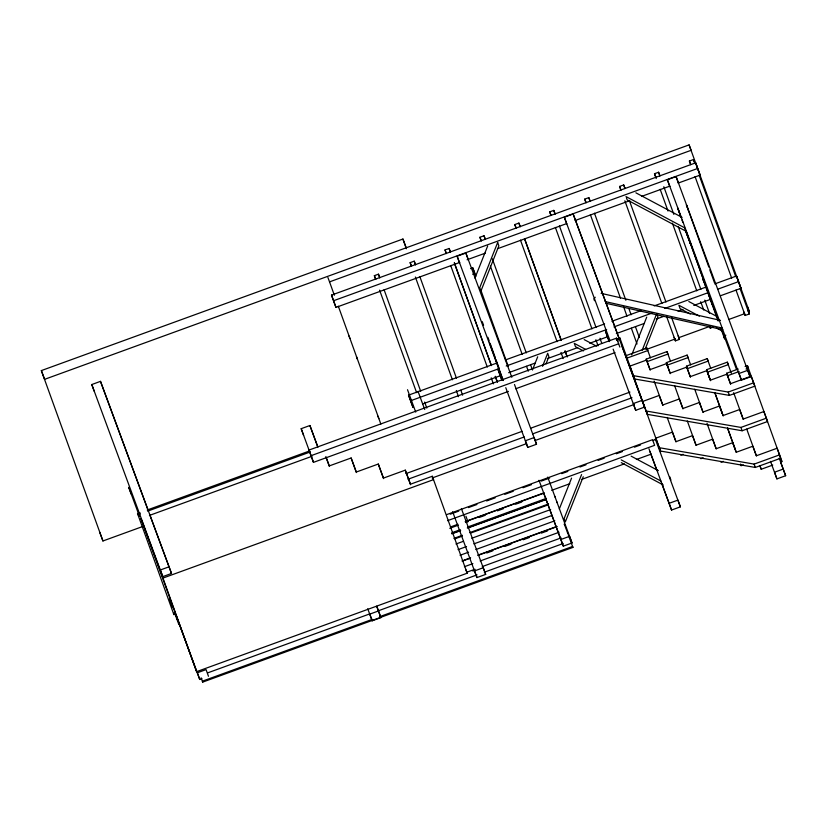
<?xml version="1.0" encoding="UTF-8"?>
<svg xmlns="http://www.w3.org/2000/svg" width="827" height="827" viewBox="0 0 827 827"><rect width="100%" height="100%" fill="white"/><g stroke="black" fill="none" stroke-linecap="round" stroke-linejoin="round"><path stroke-width="1.24" d="M474.936 278.089L487.661 246.022M532.536 369.772L537.684 356.788M542.533 366.289L547.691 353.305L548.89 356.644L546.078 363.725M559.31 508.987L571.571 478.109M581.577 474.605L564.138 518.55L565.337 521.878L583.242 476.755M631.735 354.886L646.724 317.113M642.197 350.224L656.721 313.64M645.277 348.839L657.92 316.968L657.124 314.746M595.233 297.234L593.889 299.002L594.489 300.677M142.988 526.406L102.941 540.972L41.35 370.589L402.925 239.024L406.181 247.769M327.916 277.531L329.539 281.873L691.114 150.307L689.087 144.89L44.606 379.335L41.35 370.589M375.665 279.288L374.362 275.67L378.446 274.182L379.748 277.686M411.453 266.273L410.14 262.645L414.224 261.167L415.526 264.661M446.342 253.579L445.029 249.95L449.113 248.472L450.415 251.966M481.231 240.874L479.918 237.256L484.002 235.767L485.315 239.272M516.12 228.18L514.818 224.562L518.901 223.073L520.204 226.577M551.009 215.485L549.707 211.867L553.79 210.378L555.093 213.883M586.033 202.749L584.73 199.121L588.814 197.632L590.116 201.137M620.922 190.045L619.619 186.426L623.703 184.938L625.005 188.442M656.256 178.56L654.508 173.732L658.592 172.243L659.894 175.748M690.71 164.656L689.398 161.038L693.481 159.549L694.783 163.053M331.503 295.105L695.652 162.836L697.719 168.45L333.57 300.728L331.503 295.105L335.969 307.396L459.781 262.428M91.787 384.534L100.501 381.361L171.499 573.462L162.774 576.636L91.787 384.534L94.185 391.202M459.533 262.893L457.135 256.215L465.859 253.041L511.81 377.267M566.764 223.952L564.334 217.212L573.152 214.007L644.512 407.111L635.705 410.316L613.138 349.128M667.358 179.728L676.072 176.554L750.151 376.978L741.426 380.151L667.358 179.728L669.756 186.395M467.069 259.781L485.273 253.165M497.409 248.751L566.598 223.621M575.096 220.54L629.719 200.692M641.855 196.288L669.777 186.147M678.274 183.056L700.118 175.128L695.652 162.836M470.604 268.651L472.786 267.855L474.853 273.479L472.672 274.275M303.592 435.364L301.193 428.686L309.918 425.512L317.93 447.19M410.936 401.808L413.014 407.432L408.538 395.141L496.893 363.043M505.359 359.972L604.599 323.926M611.866 321.279L640.904 310.735M654.219 305.897L706.258 286.99M714.735 283.919L736.516 276.001L738.583 281.625L718.012 289.099M498.96 368.666L410.616 400.754L408.538 395.141M506.217 366.03L606.667 329.539M613.934 326.903L652.658 312.833M664.763 308.44L708.336 292.613M422.69 403.917L500.149 375.778M508.615 372.698L535.245 363.032M547.35 358.639L577.608 347.64M589.703 343.246L607.855 336.651M616.332 333.581L644.171 323.471M656.266 319.067L663.533 316.431M678.057 311.159L682.895 309.401M693.791 305.442L710.734 299.291M720.41 295.777L740.992 288.303L736.516 276.001M508.44 391.409L313.474 462.355L308.998 450.064L616.57 338.14L619.857 347.102M173.515 613.613L173.928 614.74L137.53 513.536L139.959 512.657M147.227 510.011L309.639 450.922M616.27 339.349L619.899 338.026L620.322 339.153L616.684 340.476M140.373 513.784L137.954 514.663L137.53 513.536M147.64 511.138L310.053 452.038M308.998 450.064L311.076 455.677L618.658 343.763M149.429 515.428L311.986 456.287M515.697 388.773L614.999 352.633M646.9 348.064L626.122 355.62L627.042 358.101L647.81 350.545L646.9 348.064L650.436 357.833M646.311 349.48L675.432 338.884M679.07 337.561L709.401 326.52M728.814 319.46L744.589 313.712M432.294 476.259L467.183 573.204L196.619 671.658L140.941 518.519L162.971 578.083L433.544 479.639L432.294 476.259L410.481 484.198L405.292 470.149L383.48 478.089L378.29 464.04L356.323 472.031L351.124 457.982L329.311 465.911L325.848 456.556M674.088 337.354L675.39 340.848L679.474 339.37L671.627 317.63M710.279 328.154L709.411 325.745L710.279 328.154L713.339 327.037M743.866 311.955L745.168 315.459L749.252 313.971L740.103 288.623M650.208 370.134L646.228 359.145L667.007 351.589L667.927 354.07L647.148 361.626M646.497 360.076L629.926 366.113L634.66 379.004L729.414 395.399L754.855 386.157L751.195 376.171L730.458 383.718L726.923 374.166L710.352 380.203L706.558 369.71L727.326 362.154L728.246 364.635L707.467 372.191L710.527 380.699M725.837 335.235L723.656 336.02L724.7 338.987L720.772 328.226M666.345 362.66L687.113 355.103L688.033 357.595L667.255 365.152L666.345 362.66L670.315 373.649M706.816 370.651L690.245 376.678L686.71 367.126L670.139 373.153L666.603 363.601L650.032 369.628L646.228 359.145M686.451 366.185L707.219 358.629L708.139 361.11L687.361 368.666L686.451 366.185L690.421 377.174M405.912 473.613L522.157 431.312M530.634 428.231L629.936 392.101M407.99 479.236L524.235 436.935M532.712 433.855L632.014 397.725M169.101 566.795L160.376 569.968L162.774 576.636M642.093 400.382L633.275 403.586L635.705 410.316M432.18 477.975L526.634 443.603M535.11 440.522L634.412 404.393M730.634 384.224L726.664 373.235L738.201 369.038M745.127 366.516L747.432 365.679L748.352 368.16L746.037 368.997M527.791 447.417L536.516 444.244L534.118 437.566L525.393 440.739L527.791 447.417L505.762 387.677M739.121 371.519L727.584 375.716L726.664 373.235M634.66 379.004L633.461 375.665L728.215 392.06L753.655 382.818M699.425 402.48L682.854 408.517L679.318 398.965L662.747 404.992L659.212 395.44L642.641 401.467L647.376 414.358L742.129 430.753L767.57 421.512L763.91 411.536L743.173 419.082L739.638 409.53L723.067 415.557L719.531 406.005L702.96 412.042L699.425 402.48L700.221 404.713M446.673 514.611L652.524 439.706L654.612 445.329L447.541 520.679M450.26 514.198L458.747 511.107M468.444 507.582L476.931 504.491M486.627 500.966L495.104 497.875M504.801 494.35L513.288 491.259M522.984 487.734L531.472 484.653M541.158 481.118L549.645 478.037M561.771 473.623L567.829 471.421M579.944 467.007L586.002 464.805M598.128 460.391L604.186 458.189M616.301 453.775L622.369 451.573M634.485 447.159L640.543 444.957M652.668 440.553L656.297 439.23M450.632 526.913L457.9 524.266M465.177 521.62L543.215 493.14M466.893 521.175L544.393 492.975M551.65 490.339L569.813 483.723M581.929 479.319L624.313 463.895M636.418 459.492L650.952 454.209M449.754 528.288L458.241 525.197M465.508 522.55L467.937 521.672L467.596 520.741M479.215 517.485L485.284 515.273M497.43 510.859L503.498 508.646M515.635 504.232L521.703 502.03M647.376 414.358L646.166 411.019L740.93 427.425L766.371 418.173M451.831 532.774L460.329 529.673M467.606 527.026L546.502 498.319M451.511 533.673L460.008 530.583M467.286 527.926L546.192 499.219M452.162 533.704L460.66 530.614M467.948 527.957L545.634 499.694M680.786 455.17L683.092 454.333M453.909 538.387L462.407 535.296M469.684 532.65L548.59 503.943M454.809 538.842L462.086 536.196M470.584 533.105L548.27 504.842M455.987 544.011L463.275 541.354M471.762 538.263L550.668 509.556M700.893 458.696L703.198 457.848M458.065 549.624L466.562 546.533M473.85 543.887L551.526 515.624M460.05 555.279L468.64 552.157M475.835 549.542L554.824 520.793M720.999 462.21L723.305 461.373M462.128 560.902L470.625 557.812M477.913 555.155L556.809 526.448M462.314 561.099L469.591 558.452M478.089 555.351L556.984 526.644M486.741 553.005L492.809 550.792M504.946 546.378L511.024 544.166M523.16 539.752L529.228 537.54M541.365 533.126L547.433 530.913M743.411 464.898L741.106 465.735L740.496 464.081M464.392 566.712L472.889 563.621M480.167 560.975L559.062 532.268M643.602 404.217L660.68 451.645L655.832 438.165L672.403 432.139L675.938 441.69L692.509 435.653L696.045 445.205L712.616 439.178L716.151 448.73L732.722 442.703L736.257 452.255L752.828 446.229L756.364 455.78L777.111 448.234L780.76 458.21L755.33 467.451L660.566 451.056L659.367 447.717L754.121 464.112L779.561 454.871M466.469 572.336L474.967 569.245M482.244 566.598L561.14 537.891M472.868 571.064L475.298 570.175M538.997 480.28L560.892 539.483L569.617 536.309L572.015 542.988L563.301 546.161L543.628 492.995M760.292 466.779L761.212 469.26L772.749 465.063M648.968 448.782L669.136 503.312L677.944 500.108L680.373 506.848L671.555 510.052L661.703 483.392M207.577 672.909L370.227 613.727M378.725 610.636L477.045 574.868M484.322 572.212L563.218 543.504M378.508 610.946L369.783 614.12L372.181 620.798L380.906 617.624L376.73 606.139M476.941 577.577L485.666 574.403L483.268 567.736L474.543 570.909L476.941 577.577L452.648 511.717M175.965 614.978L199.741 679.453L201.922 678.657M783.252 469.054L774.527 472.227L776.925 478.895L785.65 475.721L779.23 458.168M372.305 619.351L202.377 681.179L202.708 682.11L572.915 547.412L572.584 546.471L379.593 616.694M601.105 293.358L720.513 320.39M605.199 301.566L722.095 328.03L722.695 329.704L605.809 303.24M635.88 192.825L682.089 217.408M625.987 196.578L684.591 227.766L685.79 231.105L627.186 199.917L626.39 197.694M688.829 301.535L716.037 316.017M699.322 316.141L678.905 305.277L680.104 308.616L690.318 314.053M716.389 327.926L722.064 330.945M584.193 339.608L596.67 346.244M585.619 349.387L574.279 343.35L575.478 346.689L583.417 350.917M631.135 456.153L658.354 470.635M621.222 459.895L660.907 481.025M621.284 462.634L663.244 484.963M685.562 230.619L690.99 245.195L685.263 230.123M747.422 306.528L749.448 311.955L689.087 144.89M747.949 310.476L749.252 313.971M689.398 161.038L690.71 164.532M654.508 173.732L655.811 177.236M678.171 335.865L679.474 339.37M619.619 186.426L620.922 189.931M584.73 199.121L586.033 202.625M549.707 211.867L551.009 215.371M514.818 224.562L516.12 228.066M479.918 237.256L481.231 240.76M445.029 249.95L446.332 253.455M410.14 262.645L411.443 266.149M374.362 275.67L375.665 279.164M99.685 532.226L102.941 540.972M781.06 459.223L781.98 461.704L747.432 365.679M780.729 462.427L785.65 475.721M708.801 294.546L718.198 319.925M721.32 328.391L736.526 369.483M770.506 461.342L776.925 478.895M618.999 338.129L573.152 214.007M622.131 346.606L644.512 407.111M655.273 438.982L680.373 506.848M564.334 217.212L609.995 340.652M609.075 340.941L605.488 331.245L609.251 341.613M650.043 451.883L656.772 470.067M514.487 384.503L536.516 444.244M547.722 477.107L572.015 542.988M566.35 529.621L564.272 523.998L564.603 524.928M566.764 530.738L568.015 534.118M570.506 540.858L568.428 535.234L568.759 536.175M570.837 541.788L572.915 547.412M457.135 256.215L503.085 380.441M501.896 379.996L497.875 369.121L501.617 379.417M465.932 516.244L467.937 521.672M418.028 391.378L424.727 409.499M461.373 508.543L485.666 574.403M407.515 389.724L415.723 412.094M465.932 569.834L467.183 573.204M317.661 446.642L309.918 425.512M376.895 606.78L380.906 617.624M301.193 428.686L309.825 452.224M367.736 608.755L372.181 620.798M147.888 509.649L100.501 381.361M149.677 514.466L171.499 573.462M201.126 677.809L202.708 682.11M139.443 516.244L128.754 487.341L131.152 494.019M169.411 598.944L170.238 601.188M170.579 602.128L172.657 607.742L172.316 606.811M698.05 169.504L700.118 175.128M738.914 282.679L740.992 288.303M688.457 210.42L686.389 204.796L708.832 267.08M711.034 300.78L713.112 306.403L686.234 231.674M333.901 301.772L335.969 307.396M718.156 321.052L702.723 278.627L703.756 281.593M489.553 342.885L503.24 380.523M693.481 159.549L694.794 163.177M699.146 175.128L735.751 276.663M695.062 176.606L731.668 278.151M736.02 290.101L745.168 315.459M658.592 172.243L659.905 175.872M663.823 186.737L673.84 214.379M678.202 226.453L700.862 289.367M704.78 300.108L709.576 313.516M660.173 189.311L668.02 211.04M672.372 223.114L696.779 290.846M700.696 301.71L703.746 310.042M623.703 184.938L625.005 188.566M629.368 200.516L665.973 302.062M624.85 200.796L661.889 303.54M666.676 316.7L675.39 340.848M588.814 197.632L590.116 201.261M594.468 213.211L625.853 300.263M628.892 308.595L631.073 314.756M635.436 326.706L639.354 337.571M590.385 214.7L620.457 298.133M623.506 306.455L626.99 316.234M631.352 328.195L637.017 344.011M553.79 210.378L555.093 214.007M559.445 225.957L596.05 327.502M599.968 338.243L601.715 343.195M555.372 227.435L591.967 328.857M595.895 339.732L598.066 345.769M524.556 238.652L561.161 340.073M565.079 350.937L567.26 356.975M518.901 223.073L520.204 226.701M524.556 238.776L561.161 340.197M565.089 351.062L566.826 355.889M520.472 240.14L557.078 341.675M560.995 352.426L563.177 358.577M484.002 235.767L485.315 239.396M492.282 258.717L526.272 352.891M530.624 364.841L532.371 369.793M490.38 266.108L522.188 354.37M526.541 366.33L528.288 371.158M454.343 262.831L491.383 365.462M495.301 376.326L497.482 382.363M449.113 248.472L450.426 252.09M454.343 262.955L491.383 365.586M495.301 376.45L497.048 381.278M450.694 265.529L487.299 367.074M491.217 377.815L493.399 383.852M414.224 261.167L415.526 264.785M419.889 276.735L456.494 378.28M460.846 390.23L462.593 395.182M402.925 239.024L406.429 248.741M415.371 277.014L452.41 379.769M456.328 390.509L458.509 396.671M378.446 274.182L379.748 277.8M384.1 289.76L420.705 391.295M424.623 402.046L426.804 408.083M379.593 290.153L416.622 392.66M329.539 281.873L334.356 295.239M338.305 306.176L380.854 424.065M349.004 336L349.883 338.429M356.458 356.664L357.336 359.094M377.949 416.208L378.828 418.638M750.151 376.978L747.753 370.31L739.028 373.484L741.426 380.151M709.793 269.891L711.096 273.51M711.427 274.306L714.466 282.741M676.072 176.554L678.471 183.222M681.034 217.201L677.664 207.97L681.128 217.615M681.996 220.023L682.864 222.432M686.327 232.077L710.755 300.005M727.326 362.154L731.295 373.142M733.652 392.67L743.308 419.454M746.75 429.12L756.405 455.894M759.899 465.611L761.212 469.26M728.215 392.06L729.414 395.399M740.93 427.425L742.129 430.753M754.121 464.112L755.33 467.451M707.219 358.629L710.755 368.408M723.201 415.929L714.9 392.846L722.281 413.448M727.564 428.076L736.299 452.369M706.558 369.71L710.052 379.428M727.522 428.024L735.379 449.888M687.113 355.103L690.648 364.883M694.742 389.269L703.095 412.404M706.982 423.29L716.192 448.854M667.007 351.589L670.542 361.358M674.636 385.744L682.988 408.879M687.309 420.974L696.086 445.329M666.603 363.601L667.803 366.94M654.136 381.061L662.882 405.364M667.203 417.459L675.979 441.804M619.899 338.026L642.765 401.839M669.694 476.672L670.893 480.011M616.57 338.14L617.769 341.479M669.136 503.312L671.555 510.052M472.786 267.855L475.825 276.29M480.921 290.349L508.233 366.299M554.679 496.128L555.02 497.058M556.767 501.751L557.098 502.682M465.859 253.041L468.258 259.719M560.892 539.483L563.301 546.161M482.265 321.651L483.568 325.269M487.899 337.323L489.202 340.941M490.401 344.146L495.177 357.409M496.035 359.817L499.074 368.263M405.292 470.149L410.533 484.736M378.29 464.04L383.532 478.616M351.124 457.982L356.365 472.568M326.303 457.941L329.363 466.449M311.076 455.677L313.474 462.355M208.466 676.279L206.068 669.601L197.343 672.775L199.741 679.453M162.971 578.083L196.619 671.658M176.482 618.048L176.813 618.989M178.56 623.672L178.89 624.602L174.404 612.435L174.735 613.365M489.46 342.678L490.153 344.652M497.668 242.518L479.753 287.641L480.952 290.98L498.867 245.857L497.668 242.518"/></g></svg>
